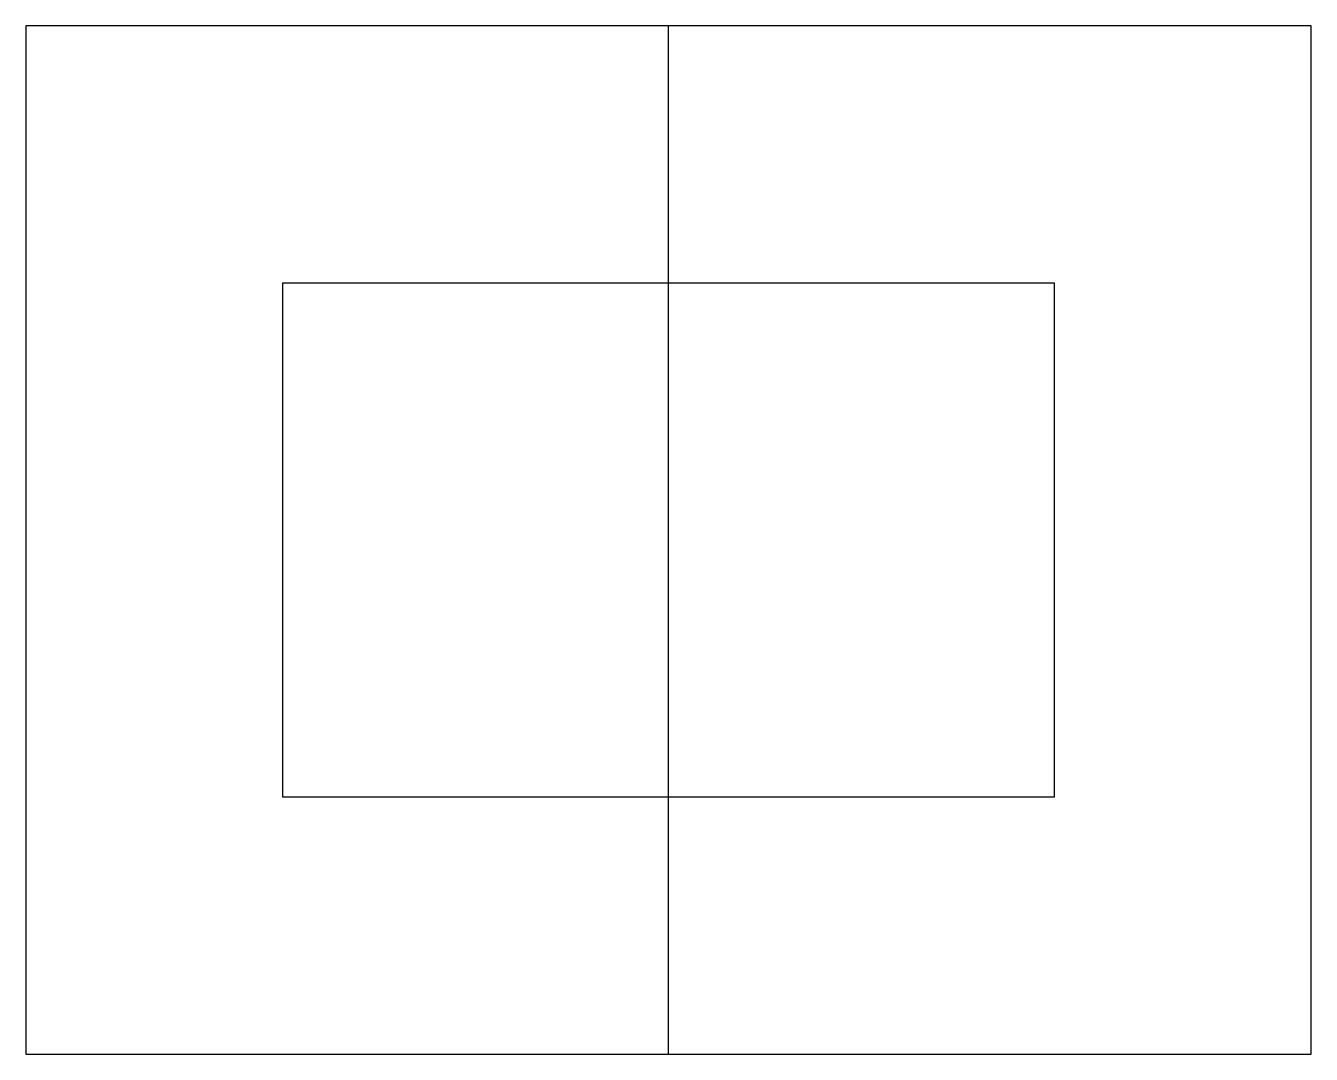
# Model space of a CAD drawing. Header units: metres. Extents: x 0 to 10000, y 0 to 8000.
import ezdxf

# ---------------------------------------------------------------- set-up
doc = ezdxf.new("R2010")
doc.units = ezdxf.units.M
for name, color, linetype in [('A-WALL-EXT', 1, 'Continuous'), ('A-WALL-INT', 3, 'Continuous'), ('A-WALL-RC', 5, 'Continuous')]:
    doc.layers.add(name, color=color, linetype=linetype)

msp = doc.modelspace()

# ---------------------------------------------------------------- linework, layer by layer
at = {"layer": 'A-WALL-EXT'}
for p, q in [((10000, 8000), (0, 8000)), ((0, 8000), (0, 0)), ((10000, 0), (10000, 8000)), ((0, 0), (10000, 0))]:
    msp.add_line(p, q, dxfattribs=at)
at = {"layer": 'A-WALL-INT'}
msp.add_line((5000, 0), (5000, 8000), dxfattribs=at)
at = {"layer": 'A-WALL-RC'}
msp.add_lwpolyline([(2000, 2000), (2000, 6000), (8000, 6000), (8000, 2000), (2000, 2000)], dxfattribs=at)

doc.saveas('drawing.dxf')
